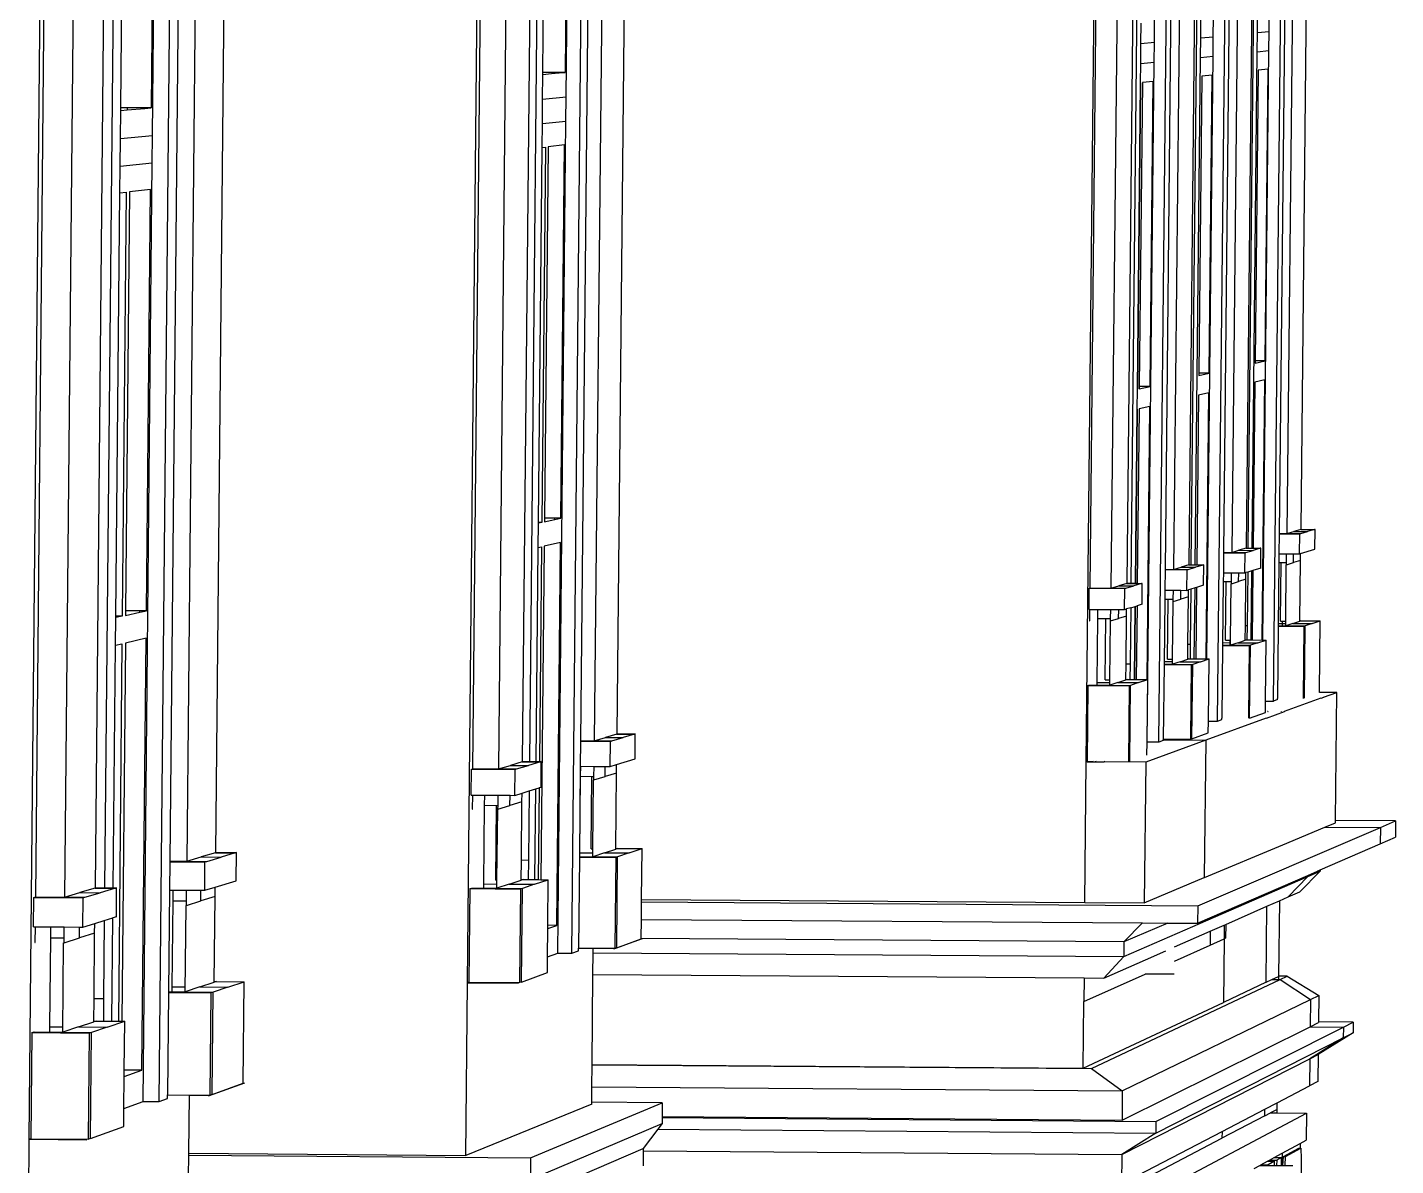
# Model space of a CAD drawing. Extents: x -106 to 80, y -44 to 65.
# Drawn here: x 71.33 to 78.31, y 0.41 to 6.22 of the extents above; entities that cross this region are included whole.
import ezdxf

# ---------------------------------------------------------------- set-up
doc = ezdxf.new("R2010")
doc.units = 0
doc.layers.get('0').update_dxf_attribs({"linetype": 'CONTINUOUS'})

msp = doc.modelspace()

# ---------------------------------------------------------------- linework, layer by layer
for p, q in [((71.3415, 0.549), (71.5346, 20.8057)), ((73.5786, 1.3475), (73.7545, 19.2378)), ((76.736, 2.4746), (76.8852, 17.0254)), ((71.7941, 8.9015), (71.7264, 1.8322)), ((73.9557, 8.7277), (73.894, 2.4757)), ((77.0166, 8.4815), (76.9642, 3.3852)), ((77.3219, 8.4569), (77.2705, 3.4796)), ((77.6115, 8.4336), (77.561, 3.5651)), ((74.0816, 5.866), (74.0948, 7.199)), ((74.1108, 1.498), (74.1673, 7.1999)), ((77.0841, 6.1453), (77.0953, 7.2349)), ((77.1068, 2.5746), (77.1548, 7.2356)), ((77.3845, 6.1732), (77.3955, 7.2385)), ((77.4065, 2.6823), (77.4536, 7.2392)), ((77.6695, 6.1998), (77.6803, 7.2419)), ((77.6909, 2.7845), (77.7372, 7.2426)), ((77.7574, 7.2217), (77.7202, 3.639)), ((77.7968, 7.2217), (77.7595, 3.6388)), ((77.8673, 7.2226), (77.8303, 3.6605)), ((71.9706, 5.6696), (71.9851, 7.1738)), ((72.0048, 0.7411), (72.0667, 7.1748)), ((76.7561, 3.3609), (76.7948, 7.1342)), ((76.9009, 7.1342), (76.8621, 3.3604)), ((76.9817, 7.1357), (76.9431, 3.3853)), ((77.1761, 7.1415), (77.1382, 3.4561)), ((77.2195, 7.1415), (77.1815, 3.4559)), ((77.2966, 7.1429), (77.2588, 3.4797)), ((77.474, 7.146), (77.4367, 3.5426)), ((77.5156, 7.146), (77.4783, 3.5424)), ((77.5893, 7.1474), (77.5522, 3.5652)), ((73.606, 2.4392), (73.6516, 7.0759)), ((73.7815, 7.0759), (73.7358, 2.4384)), ((73.9034, 7.0782), (73.858, 2.476)), ((73.963, 5.9912), (73.9738, 7.0789)), ((74.0874, 7.081), (74.0766, 5.991)), ((74.1995, 7.0838), (74.1549, 2.5819)), ((74.27, 7.0838), (74.2253, 2.5815)), ((74.3849, 7.086), (74.3405, 2.6169)), ((71.3746, 1.7854), (71.4247, 7.0338)), ((71.5714, 7.0337), (71.5212, 1.7844)), ((71.7274, 7.0367), (71.6775, 1.8325)), ((71.8083, 5.8109), (71.8201, 7.0377)), ((71.9759, 7.0406), (71.964, 5.8106)), ((72.1079, 7.044), (72.059, 1.9679)), ((72.1949, 7.044), (72.146, 1.9673)), ((72.3409, 7.0468), (72.2922, 2.0123)), ((77.6091, 6.1941), (77.6101, 6.2928)), ((77.0153, 6.1389), (77.0164, 6.2421)), ((77.3201, 6.1673), (77.3211, 6.2681)), ((77.0153, 6.1389), (77.0841, 6.1453)), ((77.0831, 6.044), (77.0841, 6.1453)), ((77.319, 6.0677), (77.3201, 6.1673)), ((77.3201, 6.1673), (77.3845, 6.1732)), ((77.3834, 6.0742), (77.3845, 6.1732)), ((77.6081, 6.0968), (77.6091, 6.1941)), ((77.6091, 6.1941), (77.6695, 6.1998)), ((77.6685, 6.1028), (77.6695, 6.1998)), ((77.0143, 6.0371), (77.0153, 6.1389)), ((77.5819, 3.565), (77.6081, 6.0968)), ((77.6081, 6.0968), (77.6685, 6.1028)), ((77.6373, 3.0958), (77.6685, 6.1028)), ((77.0133, 5.9382), (77.0143, 6.0371)), ((77.0143, 6.0371), (77.0831, 6.044)), ((77.0474, 2.5749), (77.0831, 6.044)), ((77.2923, 3.4795), (77.319, 6.0677)), ((77.319, 6.0677), (77.3834, 6.0742)), ((77.3517, 2.9997), (77.3834, 6.0742)), ((77.6637, 6.0083), (77.6129, 6.0028)), ((77.6483, 4.52), (77.6637, 6.0083)), ((73.9617, 5.8548), (73.9629, 5.9813)), ((73.9629, 5.9813), (73.963, 5.9912)), ((73.9629, 5.9813), (74.007, 5.9851)), ((74.007, 5.9911), (73.963, 5.9912)), ((74.0466, 5.9911), (74.007, 5.9911)), ((74.007, 5.9851), (74.0466, 5.9885)), ((74.0466, 5.9885), (74.0466, 5.9911)), ((74.0766, 5.991), (74.0466, 5.9911)), ((74.0466, 5.9885), (74.0766, 5.991)), ((76.9972, 4.3747), (77.0133, 5.9382)), ((77.0135, 5.9382), (76.9974, 4.3747)), ((77.0224, 5.9391), (77.0065, 4.3893)), ((77.0133, 5.9382), (77.0135, 5.9382)), ((77.0779, 5.9451), (77.0224, 5.9391)), ((77.0619, 4.3891), (77.0779, 5.9451)), ((77.3254, 5.9718), (77.3098, 4.4565)), ((77.3785, 5.9776), (77.3254, 5.9718)), ((77.3628, 4.4563), (77.3785, 5.9776)), ((77.6129, 6.0028), (77.5976, 4.5202)), ((73.9617, 5.8548), (74.0816, 5.866)), ((74.0804, 5.742), (74.0816, 5.866)), ((71.8068, 5.6544), (71.8082, 5.7973)), ((71.8082, 5.7973), (71.8083, 5.8109)), ((71.8082, 5.7973), (71.8418, 5.8002)), ((71.8419, 5.8108), (71.8083, 5.8109)), ((71.8419, 5.8108), (71.8418, 5.8002)), ((71.8418, 5.8002), (71.9312, 5.8078)), ((71.9312, 5.8107), (71.8419, 5.8108)), ((71.9312, 5.8078), (71.9312, 5.8107)), ((71.964, 5.8106), (71.9312, 5.8107)), ((71.9312, 5.8078), (71.964, 5.8106)), ((73.9604, 5.73), (73.9617, 5.8548)), ((73.9592, 5.6087), (73.9604, 5.73)), ((73.9604, 5.73), (74.0804, 5.742)), ((74.0384, 1.4985), (74.0804, 5.742)), ((71.8068, 5.6544), (71.9706, 5.6696)), ((71.9693, 5.5297), (71.9706, 5.6696)), ((71.8055, 5.5133), (71.8068, 5.6544)), ((73.9403, 3.6958), (73.9592, 5.6087)), ((73.9764, 5.6106), (73.9575, 3.6957)), ((73.9592, 5.6087), (73.9764, 5.6106)), ((73.9898, 5.612), (73.971, 3.7176)), ((74.0729, 5.621), (73.9898, 5.612)), ((74.0541, 3.7173), (74.0729, 5.621)), ((71.8055, 5.5133), (71.9693, 5.5297)), ((71.9232, 0.7418), (71.9693, 5.5297)), ((71.8042, 5.3763), (71.8055, 5.5133)), ((71.8042, 5.3763), (71.837, 5.3798)), ((71.837, 5.3798), (71.8162, 3.2175)), ((71.8541, 5.3816), (71.8336, 3.2455)), ((71.96, 5.3931), (71.8541, 5.3816)), ((71.9394, 3.245), (71.96, 5.3931)), ((71.7835, 3.2176), (71.8042, 5.3763)), ((77.5976, 4.5202), (77.5974, 4.5087)), ((77.5974, 4.5087), (77.6483, 4.52)), ((77.6483, 4.52), (77.5976, 4.5202)), ((77.3098, 4.4565), (77.3097, 4.4444)), ((77.3097, 4.4444), (77.3628, 4.4563)), ((77.3628, 4.4563), (77.3098, 4.4565)), ((77.5964, 4.4113), (77.5877, 3.565)), ((77.6472, 4.423), (77.5964, 4.4113)), ((77.6335, 3.0958), (77.6472, 4.423)), ((76.9961, 4.2727), (76.9972, 4.3746)), ((76.9974, 4.3747), (76.9972, 4.3746)), ((76.9974, 4.3747), (76.9972, 4.3747)), ((76.9972, 4.3746), (76.9972, 4.3747)), ((77.0065, 4.3893), (77.0063, 4.3767)), ((77.0063, 4.3767), (77.0619, 4.3891)), ((77.0619, 4.3891), (77.0065, 4.3893)), ((77.3086, 4.3448), (77.2997, 3.4795)), ((77.3617, 4.3571), (77.3086, 4.3448)), ((77.3477, 2.9997), (77.3617, 4.3571)), ((76.987, 3.3851), (76.9961, 4.2727)), ((76.9964, 4.2727), (76.9872, 3.3851)), ((77.0053, 4.2748), (76.9961, 3.3851)), ((76.9961, 4.2727), (76.9964, 4.2727)), ((77.0609, 4.2876), (77.0053, 4.2748)), ((77.0465, 2.8939), (77.0609, 4.2876)), ((73.971, 3.7176), (73.9709, 3.6987)), ((73.9709, 3.6987), (73.9844, 3.7017)), ((73.9846, 3.7176), (73.971, 3.7176)), ((73.9844, 3.7017), (74.024, 3.7106)), ((74.0241, 3.7174), (73.9846, 3.7176)), ((74.024, 3.7106), (74.0241, 3.7174)), ((74.024, 3.7106), (74.0541, 3.7173)), ((74.0541, 3.7173), (74.0241, 3.7174)), ((73.9391, 3.5669), (73.9403, 3.6919)), ((73.9575, 3.6957), (73.9403, 3.6958)), ((73.9403, 3.6919), (73.9403, 3.6958)), ((73.9575, 3.6957), (73.9403, 3.6919)), ((77.7202, 3.6377), (77.7191, 3.5356)), ((77.7202, 3.639), (77.7595, 3.6388)), ((77.7202, 3.639), (77.7202, 3.6377)), ((77.7202, 3.6377), (77.8261, 3.6372)), ((77.7595, 3.6388), (77.795, 3.6492)), ((77.7595, 3.6388), (77.8304, 3.6385)), ((77.8303, 3.6596), (77.795, 3.6492)), ((77.795, 3.6492), (77.8657, 3.6489)), ((77.825, 3.5351), (77.8261, 3.6372)), ((77.8261, 3.6372), (77.8304, 3.6385)), ((77.8303, 3.6605), (77.9036, 3.6602)), ((77.8303, 3.6605), (77.8303, 3.6596)), ((77.8303, 3.6596), (77.9007, 3.6593)), ((77.8304, 3.6385), (77.8657, 3.6489)), ((77.9007, 3.6593), (77.8657, 3.6489)), ((77.9036, 3.6602), (77.9007, 3.6593)), ((77.9025, 3.5587), (77.9036, 3.6602)), ((73.9283, 2.4755), (73.9391, 3.5669)), ((73.9391, 3.5669), (73.9562, 3.5708)), ((73.9562, 3.5708), (73.9454, 2.4754)), ((73.9696, 3.5739), (73.9528, 1.8733)), ((74.0529, 3.5932), (73.9696, 3.5739)), ((74.0336, 1.6403), (74.0529, 3.5932)), ((77.5154, 3.5644), (77.5155, 3.5644)), ((77.5522, 3.5643), (77.5154, 3.5534)), ((77.5522, 3.5652), (77.561, 3.5651)), ((77.5522, 3.5652), (77.5522, 3.5643)), ((77.5522, 3.5643), (77.6242, 3.5639)), ((77.561, 3.5651), (77.5819, 3.565)), ((77.5819, 3.565), (77.5877, 3.565)), ((77.6242, 3.5639), (77.5875, 3.5531)), ((77.5877, 3.565), (77.6271, 3.5648)), ((77.6271, 3.5648), (77.6242, 3.5639)), ((77.6261, 3.4628), (77.6271, 3.5648)), ((77.4367, 3.5413), (77.4356, 3.4386)), ((77.4367, 3.5426), (77.4783, 3.5424)), ((77.4367, 3.5426), (77.4367, 3.5413)), ((77.4367, 3.5413), (77.5462, 3.5408)), ((77.4783, 3.5424), (77.5154, 3.5534)), ((77.4783, 3.5424), (77.5507, 3.5421)), ((77.5154, 3.5534), (77.5875, 3.5531)), ((77.5451, 3.4381), (77.5462, 3.5408)), ((77.5462, 3.5408), (77.5507, 3.5421)), ((77.5507, 3.5421), (77.5875, 3.5531)), ((77.7191, 3.5356), (77.7186, 3.4912)), ((77.7191, 3.5356), (77.7585, 3.5354)), ((77.758, 3.4911), (77.7585, 3.5354)), ((77.7585, 3.5354), (77.7938, 3.5353)), ((77.7934, 3.4909), (77.7938, 3.5353)), ((77.8286, 3.5017), (77.7934, 3.4909)), ((77.7938, 3.5353), (77.825, 3.5351)), ((77.829, 3.5363), (77.825, 3.5351)), ((77.8254, 3.1923), (77.8286, 3.5017)), ((77.8286, 3.5017), (77.829, 3.5363)), ((77.829, 3.5363), (77.9025, 3.5587)), ((77.1381, 3.4547), (77.1371, 3.3497)), ((77.1382, 3.4561), (77.1381, 3.4547)), ((77.1381, 3.4547), (77.2508, 3.4542)), ((77.1382, 3.4561), (77.1815, 3.4559)), ((77.1815, 3.4559), (77.2202, 3.4674)), ((77.1815, 3.4559), (77.2555, 3.4556)), ((77.2588, 3.4787), (77.2202, 3.4674)), ((77.2202, 3.4674), (77.294, 3.467)), ((77.2203, 3.4789), (77.2204, 3.4789)), ((77.2497, 3.3492), (77.2508, 3.4542)), ((77.2508, 3.4542), (77.2555, 3.4556)), ((77.2555, 3.4556), (77.294, 3.467)), ((77.2588, 3.4797), (77.2588, 3.4787)), ((77.2588, 3.4797), (77.2705, 3.4796)), ((77.2588, 3.4787), (77.3323, 3.4784)), ((77.2705, 3.4796), (77.2923, 3.4795)), ((77.2923, 3.4795), (77.2997, 3.4795)), ((77.3323, 3.4784), (77.294, 3.467)), ((77.2997, 3.4795), (77.3354, 3.4793)), ((77.3354, 3.4793), (77.3323, 3.4784)), ((77.3344, 3.375), (77.3354, 3.4793)), ((77.4356, 3.4386), (77.4352, 3.3945)), ((77.4356, 3.4386), (77.4773, 3.4384)), ((77.4768, 3.3943), (77.4773, 3.4384)), ((77.4773, 3.4384), (77.5142, 3.4382)), ((77.5137, 3.3941), (77.5142, 3.4382)), ((77.5142, 3.4382), (77.5451, 3.4381)), ((77.5451, 3.4381), (77.5509, 3.4398)), ((77.5505, 3.4055), (77.5509, 3.4398)), ((77.5598, 3.4425), (77.5509, 3.4398)), ((77.5598, 3.4425), (77.5569, 3.1692)), ((77.5807, 3.4489), (77.5598, 3.4425)), ((77.577, 3.0961), (77.5807, 3.4489)), ((77.5865, 3.4507), (77.5807, 3.4489)), ((77.5865, 3.4507), (77.5828, 3.0961)), ((77.6261, 3.4628), (77.5865, 3.4507)), ((77.7186, 3.4912), (77.7153, 3.1687)), ((77.7186, 3.4912), (77.7299, 3.4912)), ((77.7268, 3.1927), (77.7299, 3.4912)), ((77.7299, 3.4912), (77.758, 3.4911)), ((77.754, 3.1926), (77.757, 3.4797)), ((77.757, 3.4797), (77.7579, 3.48)), ((77.7579, 3.48), (77.758, 3.4911)), ((77.7579, 3.48), (77.7934, 3.4909)), ((76.75, 3.2519), (76.7511, 3.3595)), ((76.7511, 3.3595), (76.7561, 3.3609)), ((76.7511, 3.3595), (76.9329, 3.3586)), ((76.7561, 3.3609), (76.8621, 3.3604)), ((76.8621, 3.3604), (76.9027, 3.3724)), ((76.8621, 3.3604), (76.9379, 3.3601)), ((76.9431, 3.3843), (76.9027, 3.3724)), ((76.9027, 3.3724), (76.9783, 3.3721)), ((76.9318, 3.251), (76.9329, 3.3586)), ((76.9329, 3.3586), (76.9379, 3.3601)), ((76.9379, 3.3601), (76.9783, 3.3721)), ((76.9431, 3.3853), (76.9642, 3.3852)), ((76.9431, 3.3853), (76.9431, 3.3843)), ((76.9431, 3.3843), (77.0184, 3.384)), ((76.9642, 3.3852), (76.987, 3.3851)), ((77.0184, 3.384), (76.9783, 3.3721)), ((76.987, 3.3851), (76.9872, 3.3851)), ((76.9872, 3.3851), (76.9961, 3.3851)), ((76.9961, 3.3851), (77.0217, 3.3849)), ((77.0217, 3.3849), (77.0184, 3.384)), ((77.0206, 3.2781), (77.0217, 3.3849)), ((77.2693, 3.3551), (77.2574, 3.3515)), ((77.2693, 3.3551), (77.2664, 3.0745)), ((77.2911, 3.3618), (77.2693, 3.3551)), ((77.2874, 3), (77.2911, 3.3618)), ((77.2985, 3.364), (77.2911, 3.3618)), ((77.2985, 3.364), (77.2947, 3)), ((77.3344, 3.375), (77.2985, 3.364)), ((77.4352, 3.3945), (77.4318, 3.0696)), ((77.4352, 3.3945), (77.4497, 3.3944)), ((77.4466, 3.0948), (77.4497, 3.3944)), ((77.4497, 3.3944), (77.4768, 3.3943)), ((77.4727, 3.0946), (77.4757, 3.3824)), ((77.4757, 3.3824), (77.4767, 3.3827)), ((77.4767, 3.3827), (77.4768, 3.3943)), ((77.4767, 3.3827), (77.5137, 3.3941)), ((77.5505, 3.4055), (77.5137, 3.3941)), ((77.5481, 3.1692), (77.5505, 3.4055)), ((77.1366, 3.3049), (77.1332, 2.9724)), ((77.1371, 3.3497), (77.1366, 3.3049)), ((77.1366, 3.3049), (77.154, 3.3048)), ((77.1371, 3.3497), (77.1804, 3.3495)), ((77.1508, 2.9986), (77.154, 3.3048)), ((77.154, 3.3048), (77.18, 3.3047)), ((77.1758, 2.9985), (77.1788, 3.2923)), ((77.1788, 3.2923), (77.1798, 3.2926)), ((77.1798, 3.2926), (77.18, 3.3047)), ((77.1798, 3.2926), (77.2186, 3.3045)), ((77.18, 3.3047), (77.1804, 3.3495)), ((77.1804, 3.3495), (77.219, 3.3493)), ((77.2186, 3.3045), (77.219, 3.3493)), ((77.2571, 3.3164), (77.2186, 3.3045)), ((77.219, 3.3493), (77.2497, 3.3492)), ((77.2497, 3.3492), (77.2574, 3.3515)), ((77.2546, 3.0745), (77.2571, 3.3164)), ((77.2571, 3.3164), (77.2574, 3.3515)), ((71.7834, 3.2101), (71.7835, 3.2176)), ((71.8162, 3.2175), (71.7834, 3.2101)), ((71.8162, 3.2175), (71.7835, 3.2176)), ((71.8336, 3.2455), (71.8333, 3.2213)), ((71.8333, 3.2213), (71.9065, 3.2376)), ((71.9065, 3.2451), (71.8336, 3.2455)), ((71.9065, 3.2376), (71.9065, 3.2451)), ((71.9394, 3.245), (71.9065, 3.2451)), ((71.9065, 3.2376), (71.9394, 3.245)), ((76.75, 3.2519), (76.7958, 3.2517)), ((76.7544, 3.1937), (76.755, 3.2519)), ((76.7953, 3.2062), (76.7958, 3.2517)), ((76.7958, 3.2517), (76.861, 3.2514)), ((76.8605, 3.2059), (76.861, 3.2514)), ((76.861, 3.2514), (76.9015, 3.2512)), ((76.901, 3.2057), (76.9015, 3.2512)), ((76.9414, 3.2181), (76.901, 3.2057)), ((76.9015, 3.2512), (76.9318, 3.251)), ((76.9318, 3.251), (76.9418, 3.2541)), ((76.9389, 2.9747), (76.9414, 3.2181)), ((76.9414, 3.2181), (76.9418, 3.2541)), ((76.9629, 3.2605), (76.9418, 3.2541)), ((76.9629, 3.2605), (76.96, 2.9746)), ((76.9629, 3.2605), (76.9858, 3.2675)), ((76.982, 2.8942), (76.9858, 3.2675)), ((76.986, 3.2676), (76.9822, 2.8942)), ((76.9858, 3.2675), (76.986, 3.2676)), ((76.986, 3.2676), (76.995, 3.2703)), ((76.995, 3.2703), (76.9911, 2.8942)), ((77.0206, 3.2781), (76.995, 3.2703)), ((71.782, 3.0689), (71.7834, 3.2101)), ((76.7533, 3.1934), (76.7544, 3.1937)), ((76.7919, 2.8794), (76.7953, 3.2062)), ((76.7953, 3.2062), (76.8358, 3.206)), ((76.8326, 2.8928), (76.8358, 3.206)), ((76.8358, 3.206), (76.8605, 3.2059)), ((76.8562, 2.8927), (76.8593, 3.1928)), ((76.8593, 3.1928), (76.8604, 3.1932)), ((76.8604, 3.1932), (76.8605, 3.2059)), ((76.8604, 3.1932), (76.901, 3.2057)), ((77.5473, 3.0943), (77.5481, 3.1692)), ((77.5481, 3.1692), (77.5569, 3.1692)), ((77.5569, 3.1692), (77.5562, 3.0962)), ((77.7153, 3.1671), (77.7114, 2.7981)), ((77.7153, 3.1687), (77.736, 3.1686)), ((77.7153, 3.1687), (77.7153, 3.1671)), ((77.7153, 3.1671), (77.7489, 3.1669)), ((77.7154, 3.1809), (77.7538, 3.1808)), ((77.7268, 3.1927), (77.7363, 3.1927)), ((77.7363, 3.1927), (77.736, 3.1686)), ((77.736, 3.1686), (77.7537, 3.1685)), ((77.7363, 3.1927), (77.754, 3.1926)), ((77.7537, 3.1685), (77.7489, 3.1669)), ((77.7489, 3.1669), (77.8482, 3.1664)), ((77.7537, 3.1685), (77.754, 3.1926)), ((77.7901, 3.1806), (77.7537, 3.1685)), ((77.7537, 3.1685), (77.8529, 3.168)), ((77.7901, 3.1806), (77.8254, 3.1923)), ((77.7901, 3.1806), (77.8891, 3.1801)), ((77.8254, 3.1942), (77.8311, 3.1941)), ((77.8311, 3.1941), (77.8254, 3.1923)), ((77.8311, 3.1941), (77.9297, 3.1936)), ((77.8443, 2.7979), (77.8482, 3.1664)), ((77.8529, 3.168), (77.8482, 3.1664)), ((77.8491, 2.7997), (77.8529, 3.168)), ((77.8891, 3.1801), (77.8529, 3.168)), ((77.8891, 3.1801), (77.9297, 3.1936)), ((77.9259, 2.8289), (77.9297, 3.1936)), ((71.782, 3.0689), (71.8149, 3.0765)), ((71.8149, 3.0765), (71.7964, 1.1511)), ((71.832, 3.0804), (71.8135, 1.151)), ((71.938, 3.1049), (71.832, 3.0804)), ((71.9169, 0.9015), (71.938, 3.1049)), ((77.2538, 2.9981), (77.2546, 3.0745)), ((77.2546, 3.0745), (77.2664, 3.0745)), ((77.2664, 3.0745), (77.2656, 3.0001)), ((77.4319, 3.0824), (77.4726, 3.0822)), ((77.4466, 3.0948), (77.4699, 3.0946)), ((77.4697, 3.0694), (77.4699, 3.0946)), ((77.4699, 3.0946), (77.4727, 3.0946)), ((77.4724, 3.0694), (77.4727, 3.0946)), ((77.5105, 3.082), (77.4724, 3.0694)), ((77.5105, 3.082), (77.5473, 3.0943)), ((77.5105, 3.082), (77.6115, 3.0815)), ((77.5532, 3.0962), (77.5473, 3.0943)), ((77.5473, 3.0962), (77.5532, 3.0962)), ((77.5532, 3.0962), (77.5562, 3.0962)), ((77.5562, 3.0962), (77.577, 3.0961)), ((77.6115, 3.0815), (77.5738, 3.0689)), ((77.577, 3.0961), (77.5828, 3.0961)), ((77.5828, 3.0961), (77.6335, 3.0958)), ((77.6115, 3.0815), (77.6539, 3.0957)), ((77.6335, 3.0958), (77.6373, 3.0958)), ((77.6373, 3.0958), (77.6539, 3.0957)), ((77.6507, 2.7847), (77.6539, 3.0957)), ((71.7702, 1.8319), (71.782, 3.0689)), ((77.4318, 3.068), (77.428, 2.6969)), ((77.4318, 3.0696), (77.4697, 3.0694)), ((77.4318, 3.0696), (77.4318, 3.068)), ((77.4318, 3.068), (77.4675, 3.0678)), ((77.4724, 3.0694), (77.4675, 3.0678)), ((77.4675, 3.0678), (77.5688, 3.0673)), ((77.4697, 3.0694), (77.4724, 3.0694)), ((77.4724, 3.0694), (77.5738, 3.0689)), ((77.565, 2.6966), (77.5688, 3.0673)), ((77.5738, 3.0689), (77.5688, 3.0673)), ((77.5699, 2.6976), (77.5738, 3.0689)), ((76.938, 2.8923), (76.9389, 2.9747)), ((76.9389, 2.9747), (76.96, 2.9746)), ((76.96, 2.9746), (76.9592, 2.8943)), ((77.1332, 2.9706), (77.1292, 2.5908)), ((77.1332, 2.9724), (77.1755, 2.9722)), ((77.1332, 2.9724), (77.1332, 2.9706)), ((77.1332, 2.9706), (77.1703, 2.9704)), ((77.1333, 2.9858), (77.1756, 2.9855)), ((77.1508, 2.9986), (77.1758, 2.9985)), ((77.1755, 2.9722), (77.1703, 2.9704)), ((77.1703, 2.9704), (77.2739, 2.9699)), ((77.1755, 2.9722), (77.1758, 2.9985)), ((77.2153, 2.9853), (77.1755, 2.9722)), ((77.1755, 2.9722), (77.2791, 2.9716)), ((77.2153, 2.9853), (77.2538, 2.9981)), ((77.2153, 2.9853), (77.3186, 2.9848)), ((77.26, 3.0002), (77.2538, 2.9981)), ((77.2538, 3.0002), (77.26, 3.0002)), ((77.26, 3.0002), (77.2656, 3.0001)), ((77.2656, 3.0001), (77.2874, 3)), ((77.27, 2.59), (77.2739, 2.9699)), ((77.2791, 2.9716), (77.2739, 2.9699)), ((77.2752, 2.5919), (77.2791, 2.9716)), ((77.3186, 2.9848), (77.2791, 2.9716)), ((77.2874, 3), (77.2947, 3)), ((77.2947, 3), (77.3477, 2.9997)), ((77.3186, 2.9848), (77.3629, 2.9996)), ((77.3477, 2.9997), (77.3517, 2.9997)), ((77.3517, 2.9997), (77.3629, 2.9996)), ((77.3597, 2.6826), (77.3629, 2.9996)), ((76.7444, 2.8638), (76.7404, 2.4761)), ((76.7444, 2.8638), (76.7499, 2.8656)), ((76.7444, 2.8638), (76.8505, 2.8632)), ((76.7499, 2.8656), (76.856, 2.8651)), ((76.7918, 2.8654), (76.7919, 2.8794)), ((76.7919, 2.8794), (76.8561, 2.8791)), ((76.8326, 2.8928), (76.8562, 2.8927)), ((76.856, 2.8651), (76.8505, 2.8632)), ((76.8505, 2.8632), (76.9566, 2.8627)), ((76.856, 2.8651), (76.8562, 2.8927)), ((76.8977, 2.8789), (76.856, 2.8651)), ((76.856, 2.8651), (76.962, 2.8645)), ((76.8977, 2.8789), (76.938, 2.8923)), ((76.8977, 2.8789), (77.0034, 2.8783)), ((76.9445, 2.8944), (76.938, 2.8923)), ((76.9381, 2.8944), (76.9445, 2.8944)), ((76.9445, 2.8944), (76.9592, 2.8943)), ((76.962, 2.8645), (76.9566, 2.8627)), ((76.958, 2.4769), (76.962, 2.8645)), ((76.9592, 2.8943), (76.982, 2.8942)), ((77.0034, 2.8783), (76.962, 2.8645)), ((76.982, 2.8942), (76.9822, 2.8942)), ((76.9822, 2.8942), (76.9911, 2.8942)), ((76.9911, 2.8942), (77.0465, 2.8939)), ((77.0034, 2.8783), (77.0499, 2.8939)), ((77.0465, 2.8939), (77.0499, 2.8939)), ((77.0466, 2.5747), (77.0499, 2.8939)), ((76.9526, 2.4749), (76.9566, 2.8627)), ((77.7114, 2.7919), (77.7114, 2.7981)), ((77.9324, 2.7989), (77.7466, 2.7311)), ((77.9258, 2.8275), (77.9259, 2.8289)), ((78.0141, 2.8288), (77.9259, 2.8289)), ((77.9466, 2.803), (77.9324, 2.7978)), ((77.9466, 2.8041), (78.0141, 2.8288)), ((77.9466, 2.8041), (77.9466, 2.803)), ((78.0073, 2.1746), (78.0141, 2.8288)), ((77.5699, 2.6976), (77.6501, 2.7267)), ((77.6501, 2.7267), (77.6507, 2.7847)), ((77.6507, 2.7847), (77.6909, 2.7845)), ((77.7466, 2.7299), (77.6543, 2.6962)), ((77.6617, 2.7304), (77.6603, 2.7304)), ((77.6631, 2.7304), (77.6617, 2.7304)), ((77.6631, 2.7304), (77.6651, 2.7304)), ((77.6683, 2.7304), (77.6683, 2.7312)), ((77.7114, 2.7919), (77.6909, 2.7845)), ((77.7315, 2.7308), (77.7315, 2.73)), ((77.7457, 2.7307), (77.7466, 2.7311)), ((77.7466, 2.7311), (77.7466, 2.7299)), ((77.6543, 2.6974), (77.3466, 2.585)), ((77.359, 2.6223), (77.3597, 2.6826)), ((77.3597, 2.6826), (77.4065, 2.6823)), ((77.4065, 2.6823), (77.4279, 2.69)), ((77.4279, 2.69), (77.428, 2.6969)), ((77.5699, 2.6976), (77.5696, 2.6975)), ((74.2253, 2.5815), (74.2831, 2.5986)), ((74.3405, 2.6155), (74.2831, 2.5986)), ((74.2831, 2.5986), (74.3729, 2.5981)), ((74.2832, 2.6159), (74.2833, 2.6159)), ((74.3154, 2.581), (74.3729, 2.5981)), ((74.3405, 2.6169), (74.4345, 2.6164)), ((74.3405, 2.6169), (74.3405, 2.6155)), ((74.3405, 2.6155), (74.4299, 2.615)), ((74.4299, 2.615), (74.3729, 2.5981)), ((74.4345, 2.6164), (74.4299, 2.615)), ((74.4333, 2.4891), (74.4345, 2.6164)), ((77.3456, 2.5847), (77.0392, 2.4728)), ((77.1292, 2.5908), (77.27, 2.59)), ((77.1292, 2.5908), (77.1292, 2.5859)), ((77.1292, 2.5859), (77.3456, 2.5847)), ((77.1292, 2.5826), (77.1292, 2.5859)), ((77.2752, 2.5919), (77.27, 2.59)), ((77.2752, 2.5919), (77.359, 2.6223)), ((77.3456, 2.5847), (77.3384, 1.8842)), ((77.3766, 2.596), (77.3766, 2.5948)), ((74.1549, 2.5798), (74.1536, 2.4515)), ((74.1549, 2.5819), (74.2253, 2.5815)), ((74.1549, 2.5819), (74.1549, 2.5798)), ((74.1549, 2.5798), (74.3084, 2.5789)), ((74.2253, 2.5815), (74.3154, 2.581)), ((74.3071, 2.4506), (74.3084, 2.5789)), ((74.3084, 2.5789), (74.3154, 2.581)), ((77.0459, 2.5088), (77.0466, 2.5747)), ((77.0466, 2.5747), (77.0474, 2.5749)), ((77.1068, 2.5746), (77.0474, 2.5749)), ((77.1292, 2.5826), (77.1068, 2.5746)), ((73.7358, 2.4384), (73.7971, 2.4565)), ((73.8579, 2.4745), (73.7971, 2.4565)), ((73.7971, 2.4565), (73.8895, 2.456)), ((73.8286, 2.4379), (73.8895, 2.456)), ((73.858, 2.476), (73.8579, 2.4745)), ((73.8579, 2.4745), (73.95, 2.4739)), ((73.858, 2.476), (73.894, 2.4757)), ((73.95, 2.4739), (73.8895, 2.456)), ((73.894, 2.4757), (73.9283, 2.4755)), ((73.9283, 2.4755), (73.9454, 2.4754)), ((73.9454, 2.4754), (73.9549, 2.4754)), ((73.9549, 2.4754), (73.95, 2.4739)), ((73.9536, 2.3443), (73.9549, 2.4754)), ((74.1536, 2.4515), (74.149, 1.991)), ((74.1536, 2.4515), (74.156, 2.4515)), ((74.1555, 2.4005), (74.156, 2.4515)), ((74.156, 2.4515), (74.224, 2.4511)), ((74.2235, 2.4001), (74.224, 2.4511)), ((74.224, 2.4511), (74.2816, 2.4508)), ((74.2811, 2.3998), (74.2816, 2.4508)), ((74.2816, 2.4508), (74.3071, 2.4506)), ((74.3071, 2.4506), (74.3389, 2.4603)), ((74.3385, 2.4174), (74.3389, 2.4603)), ((74.3389, 2.4603), (74.4333, 2.4891)), ((76.7286, 1.7576), (76.736, 2.4746)), ((76.736, 2.4746), (76.7404, 2.4761)), ((76.7663, 2.4744), (76.736, 2.4746)), ((76.7404, 2.4761), (76.7404, 2.4749)), ((76.7404, 2.4749), (76.7674, 2.4748)), ((76.7674, 2.4748), (76.7663, 2.4744)), ((76.7663, 2.4744), (76.7815, 2.4743)), ((76.7707, 2.476), (76.7674, 2.4748)), ((76.7674, 2.4748), (76.7826, 2.4747)), ((76.7826, 2.4747), (76.7815, 2.4743)), ((76.7815, 2.4743), (76.8269, 2.474)), ((76.7859, 2.4759), (76.7826, 2.4747)), ((76.8314, 2.4756), (76.8269, 2.474)), ((77.0392, 2.4728), (76.8269, 2.474)), ((77.0392, 2.4728), (77.0318, 1.7556)), ((73.5971, 2.3048), (73.5984, 2.4369)), ((73.5984, 2.4369), (73.606, 2.4392)), ((73.5984, 2.4369), (73.8211, 2.4356)), ((73.606, 2.4392), (73.7358, 2.4384)), ((73.7358, 2.4384), (73.8286, 2.4379)), ((73.8198, 2.3035), (73.8211, 2.4356)), ((73.8211, 2.4356), (73.8286, 2.4379)), ((74.1516, 2.011), (74.1555, 2.4005)), ((74.1555, 2.4005), (74.2131, 2.4002)), ((74.2094, 2.03), (74.2131, 2.4002)), ((74.2131, 2.4002), (74.2235, 2.4001)), ((74.2183, 2.03), (74.2218, 2.3816)), ((74.2218, 2.3816), (74.2234, 2.382)), ((74.2234, 2.382), (74.2235, 2.4001)), ((74.2234, 2.382), (74.2811, 2.3998)), ((74.3385, 2.4174), (74.2811, 2.3998)), ((74.3346, 2.0292), (74.3385, 2.4174)), ((73.5971, 2.3048), (73.6663, 2.3044)), ((73.604, 2.2337), (73.6047, 2.3048)), ((73.6657, 2.2526), (73.6663, 2.3044)), ((73.6663, 2.3044), (73.7345, 2.304)), ((73.8198, 2.3035), (73.8564, 2.3146)), ((73.8559, 2.2705), (73.8564, 2.3146)), ((73.8564, 2.3146), (73.8925, 2.3257)), ((73.8925, 2.3257), (73.8891, 1.9736)), ((73.8925, 2.3257), (73.9269, 2.3362)), ((73.9223, 1.8735), (73.9269, 2.3362)), ((73.9269, 2.3362), (73.9441, 2.3414)), ((73.9441, 2.3414), (73.9395, 1.8734)), ((73.9536, 2.3443), (73.9441, 2.3414)), ((73.6618, 1.8514), (73.6657, 2.2526)), ((73.6657, 2.2526), (73.7269, 2.2522)), ((73.7231, 1.8715), (73.7269, 2.2522)), ((73.7269, 2.2522), (73.734, 2.2521)), ((73.7338, 2.2329), (73.734, 2.2521)), ((73.7338, 2.2329), (73.7951, 2.2518)), ((73.734, 2.2521), (73.7345, 2.304)), ((73.7345, 2.304), (73.7956, 2.3036)), ((73.7951, 2.2518), (73.7956, 2.3036)), ((73.8559, 2.2705), (73.7951, 2.2518)), ((73.7956, 2.3036), (73.8198, 2.3035)), ((73.853, 1.9738), (73.8559, 2.2705)), ((73.6023, 2.2332), (73.604, 2.2337)), ((73.7286, 1.8715), (73.7322, 2.2324)), ((73.7322, 2.2324), (73.7338, 2.2329)), ((78.0072, 2.1634), (78.0073, 2.1746)), ((78.3149, 2.1727), (78.0073, 2.1746)), ((78.2369, 2.1393), (78.3149, 2.1727)), ((78.3149, 2.1727), (78.314, 2.0898)), ((77.305, 1.7406), (78.2369, 2.1393)), ((77.7396, 2.0515), (77.9539, 2.1411)), ((77.9539, 2.1411), (78.0072, 2.1634)), ((77.9539, 2.1411), (78.2369, 2.1393)), ((78.2369, 2.1393), (78.236, 2.0559)), ((74.2094, 2.03), (74.2183, 2.03)), ((74.2179, 1.9905), (74.2183, 2.03)), ((74.2773, 2.0102), (74.3346, 2.0292)), ((74.3438, 2.0323), (74.3346, 2.0292)), ((74.3347, 2.0323), (74.3438, 2.0323)), ((74.3438, 2.0323), (74.469, 2.0315)), ((74.403, 2.0094), (74.469, 2.0315)), ((74.4664, 1.7726), (74.469, 2.0315)), ((77.3394, 1.8842), (77.7396, 2.0515)), ((77.9295, 1.9227), (78.236, 2.0559)), ((78.236, 2.0559), (78.314, 2.0898)), ((72.059, 1.9651), (72.0576, 1.8205)), ((72.059, 1.9679), (72.146, 1.9673)), ((72.059, 1.9679), (72.059, 1.9651)), ((72.059, 1.9651), (72.2384, 1.964)), ((72.146, 1.9673), (72.2194, 1.989)), ((72.146, 1.9673), (72.2473, 1.9667)), ((72.2922, 2.0105), (72.2194, 1.989)), ((72.2194, 1.989), (72.3203, 1.9883)), ((72.2196, 2.011), (72.2196, 2.011)), ((72.237, 1.8193), (72.2384, 1.964)), ((72.2384, 1.964), (72.2473, 1.9667)), ((72.2473, 1.9667), (72.3203, 1.9883)), ((72.2922, 2.0123), (72.3986, 2.0116)), ((72.2922, 2.0123), (72.2922, 2.0105)), ((72.2922, 2.0105), (72.3928, 2.0099)), ((72.3928, 2.0099), (72.3203, 1.9883)), ((72.3986, 2.0116), (72.3928, 2.0099)), ((72.3972, 1.8682), (72.3986, 2.0116)), ((73.852, 1.8707), (73.853, 1.9738)), ((73.853, 1.9738), (73.8891, 1.9736)), ((73.8891, 1.9736), (73.8881, 1.8737)), ((74.149, 1.9883), (74.1444, 1.5244)), ((74.149, 1.991), (74.2179, 1.9905)), ((74.149, 1.991), (74.149, 1.9883)), ((74.149, 1.9883), (74.2102, 1.988)), ((74.1514, 1.991), (74.1516, 2.011)), ((74.1516, 2.011), (74.2181, 2.0106)), ((74.2179, 1.9905), (74.2102, 1.988)), ((74.2102, 1.988), (74.3364, 1.9871)), ((74.2773, 2.0102), (74.2179, 1.9905)), ((74.2179, 1.9905), (74.3441, 1.9897)), ((74.2773, 2.0102), (74.403, 2.0094)), ((74.3317, 1.5231), (74.3364, 1.9871)), ((74.3441, 1.9897), (74.3364, 1.9871)), ((74.3395, 1.5259), (74.3441, 1.9897)), ((74.403, 2.0094), (74.3441, 1.9897)), ((76.9272, 1.481), (77.8664, 1.8896)), ((77.3041, 1.6509), (77.8665, 1.8953)), ((77.8664, 1.8896), (77.7664, 1.7854)), ((77.9294, 1.917), (77.8252, 1.8113)), ((77.8664, 1.8896), (77.9294, 1.917)), ((77.8665, 1.8953), (77.8664, 1.8896)), ((77.8665, 1.8953), (77.9166, 1.9171)), ((77.9166, 1.9171), (77.9295, 1.9227)), ((77.9294, 1.917), (77.9166, 1.9171)), ((77.9295, 1.9227), (77.9294, 1.917)), ((71.6775, 1.8306), (71.5997, 1.8076)), ((71.6775, 1.8325), (71.6775, 1.8306)), ((71.6775, 1.8325), (71.7264, 1.8322)), ((71.6775, 1.8306), (71.7814, 1.8299)), ((71.7814, 1.8299), (71.704, 1.8069)), ((71.7264, 1.8322), (71.7702, 1.8319)), ((71.7702, 1.8319), (71.7876, 1.8318)), ((71.7876, 1.8318), (71.7814, 1.8299)), ((71.7862, 1.6835), (71.7876, 1.8318)), ((72.0576, 1.8205), (72.0526, 1.3015)), ((72.0576, 1.8205), (72.0765, 1.8204)), ((72.076, 1.7659), (72.0765, 1.8204)), ((72.0765, 1.8204), (72.1446, 1.8199)), ((72.144, 1.7654), (72.1446, 1.8199)), ((72.1446, 1.8199), (72.2178, 1.8195)), ((72.2172, 1.765), (72.2178, 1.8195)), ((72.2178, 1.8195), (72.237, 1.8193)), ((72.237, 1.8193), (72.2905, 1.8357)), ((72.2901, 1.7874), (72.2905, 1.8357)), ((72.2905, 1.8357), (72.3972, 1.8682)), ((73.5901, 1.8278), (73.5854, 1.3499)), ((73.5901, 1.8278), (73.5984, 1.8305)), ((73.5901, 1.8278), (73.7199, 1.8269)), ((73.5984, 1.8305), (73.7282, 1.8297)), ((73.6616, 1.8301), (73.6618, 1.8514)), ((73.6618, 1.8514), (73.7284, 1.8509)), ((73.7282, 1.8297), (73.7199, 1.8269)), ((73.7199, 1.8269), (73.8499, 1.8261)), ((73.7231, 1.8715), (73.7286, 1.8715)), ((73.7282, 1.8297), (73.7286, 1.8715)), ((73.7911, 1.8505), (73.7282, 1.8297)), ((73.7282, 1.8297), (73.8581, 1.8288)), ((73.7911, 1.8505), (73.852, 1.8707)), ((73.7911, 1.8505), (73.9205, 1.8497)), ((73.8451, 1.3481), (73.8499, 1.8261)), ((73.8581, 1.8288), (73.8499, 1.8261)), ((73.852, 1.874), (73.8617, 1.8739)), ((73.8617, 1.8739), (73.852, 1.8707)), ((73.8533, 1.3511), (73.8581, 1.8288)), ((73.9205, 1.8497), (73.8581, 1.8288)), ((73.8617, 1.8739), (73.8881, 1.8737)), ((73.8881, 1.8737), (73.9223, 1.8735)), ((73.9205, 1.8497), (73.9906, 1.8731)), ((73.9223, 1.8735), (73.9395, 1.8734)), ((73.9395, 1.8734), (73.9528, 1.8733)), ((73.9528, 1.8733), (73.9906, 1.8731)), ((73.9883, 1.6406), (73.9906, 1.8731)), ((77.0318, 1.7556), (77.3384, 1.8838)), ((77.3384, 1.8842), (77.3384, 1.8838)), ((71.3635, 1.633), (71.3649, 1.7825)), ((71.3649, 1.7825), (71.3746, 1.7854)), ((71.3649, 1.7825), (71.6163, 1.7809)), ((71.3746, 1.7854), (71.5212, 1.7844)), ((71.5212, 1.7844), (71.5997, 1.8076)), ((71.5212, 1.7844), (71.6259, 1.7837)), ((71.5997, 1.8076), (71.704, 1.8069)), ((71.6149, 1.6313), (71.6163, 1.7809)), ((71.6163, 1.7809), (71.6259, 1.7837)), ((71.6259, 1.7837), (71.704, 1.8069)), ((72.0717, 1.3269), (72.076, 1.7659)), ((72.076, 1.7659), (72.144, 1.7654)), ((72.1438, 1.7424), (72.144, 1.7654)), ((72.1438, 1.7424), (72.2172, 1.765)), ((72.2901, 1.7874), (72.2172, 1.765)), ((72.2858, 1.35), (72.2901, 1.7874)), ((74.4654, 1.6701), (74.4663, 1.7595)), ((74.4663, 1.7595), (74.4664, 1.7726)), ((74.4663, 1.7595), (77.305, 1.7406)), ((74.4664, 1.7726), (76.7286, 1.7576)), ((76.7286, 1.7576), (77.0318, 1.7556)), ((77.658, 1.7378), (77.7215, 1.7657)), ((77.7215, 1.7657), (77.7175, 1.3808)), ((77.7215, 1.7657), (77.7664, 1.7854)), ((77.7664, 1.7854), (77.8252, 1.8113)), ((71.7248, 1.6648), (71.7687, 1.6782)), ((71.7637, 1.1514), (71.7687, 1.6782)), ((71.7862, 1.6835), (71.7687, 1.6782)), ((72.1376, 1.3009), (72.1419, 1.7418)), ((72.1419, 1.7418), (72.1438, 1.7424)), ((77.305, 1.7406), (77.3041, 1.6509)), ((77.4478, 1.6453), (77.658, 1.7378)), ((77.654, 1.35), (77.658, 1.7378)), ((71.3635, 1.633), (71.452, 1.6324)), ((71.3724, 1.5529), (71.3732, 1.6329)), ((71.4515, 1.577), (71.452, 1.6324)), ((71.452, 1.6324), (71.5197, 1.6319)), ((71.5192, 1.5765), (71.5197, 1.6319)), ((71.5197, 1.6319), (71.598, 1.6314)), ((71.5975, 1.576), (71.598, 1.6314)), ((71.598, 1.6314), (71.6149, 1.6313)), ((71.6149, 1.6313), (71.6758, 1.6499)), ((71.6753, 1.5999), (71.6758, 1.6499)), ((71.6758, 1.6499), (71.7248, 1.6648)), ((71.7248, 1.6648), (71.721, 1.2668)), ((73.9867, 1.48), (73.9881, 1.6244)), ((73.9881, 1.6244), (73.9883, 1.6406)), ((73.9881, 1.6244), (74.0336, 1.6403)), ((74.0336, 1.6403), (73.9883, 1.6406)), ((74.4644, 1.5726), (74.4654, 1.6701)), ((74.4654, 1.6701), (77.0237, 1.6528)), ((77.0237, 1.6528), (76.928, 1.5556)), ((77.1521, 1.6519), (76.928, 1.5556)), ((77.0237, 1.6528), (77.1521, 1.6519)), ((77.1521, 1.6519), (77.3041, 1.6509)), ((77.1865, 1.5304), (77.3685, 1.6104)), ((77.3685, 1.6104), (77.3677, 1.539)), ((77.3686, 1.6105), (77.3678, 1.539)), ((77.3685, 1.6104), (77.3686, 1.6105)), ((77.3686, 1.6105), (77.44, 1.6419)), ((77.44, 1.6419), (77.4393, 1.5708)), ((77.44, 1.6419), (77.4478, 1.6453)), ((77.4478, 1.6453), (77.4471, 1.5743)), ((71.3703, 1.5522), (71.3724, 1.5529)), ((71.4472, 1.1231), (71.4515, 1.577)), ((71.4515, 1.577), (71.5192, 1.5765)), ((71.5125, 1.0953), (71.5169, 1.5512)), ((71.5169, 1.5512), (71.519, 1.5518)), ((71.519, 1.5518), (71.5192, 1.5765)), ((71.519, 1.5518), (71.5975, 1.576)), ((71.6753, 1.5999), (71.5975, 1.576)), ((71.6721, 1.2672), (71.6753, 1.5999)), ((74.3255, 1.5208), (74.4706, 1.5735)), ((74.3395, 1.5259), (74.4644, 1.5712)), ((76.928, 1.5556), (74.4644, 1.5726)), ((74.4644, 1.5712), (74.4644, 1.5726)), ((76.928, 1.5556), (76.9272, 1.481)), ((77.1858, 1.458), (77.3677, 1.539)), ((77.3677, 1.539), (77.3678, 1.539)), ((77.3678, 1.539), (77.4393, 1.5708)), ((77.4393, 1.5708), (77.4359, 1.2475)), ((77.4393, 1.5708), (77.4471, 1.5743)), ((73.9859, 1.3991), (73.9867, 1.48)), ((73.9867, 1.48), (74.0384, 1.4985)), ((74.0384, 1.4985), (74.1108, 1.498)), ((74.1108, 1.498), (74.1443, 1.51)), ((74.1443, 1.51), (74.1444, 1.5244)), ((74.1444, 1.5244), (74.2198, 1.5239)), ((74.2185, 1.39), (74.2196, 1.4999)), ((74.2196, 1.4999), (74.2198, 1.5239)), ((74.2196, 1.4999), (76.9272, 1.481)), ((74.2198, 1.5239), (74.3317, 1.5231)), ((74.3395, 1.5259), (74.3317, 1.5231)), ((76.9272, 1.481), (76.8253, 1.3715)), ((77.0377, 1.4649), (77.1419, 1.5107)), ((73.8533, 1.3511), (73.9859, 1.3991)), ((76.8253, 1.3715), (77.0377, 1.4649)), ((72.0715, 1.3014), (72.0717, 1.3269)), ((72.0717, 1.3269), (72.1378, 1.3264)), ((72.213, 1.3259), (72.2858, 1.35)), ((72.2975, 1.3539), (72.2858, 1.35)), ((72.2859, 1.354), (72.2975, 1.3539)), ((72.2975, 1.3539), (72.4382, 1.3529)), ((72.3543, 1.3249), (72.4382, 1.3529)), ((72.4332, 0.8345), (72.4382, 1.3529)), ((73.57, 0.4665), (73.5786, 1.3475)), ((73.5854, 1.3499), (73.5786, 1.3475)), ((73.5786, 1.3475), (73.8385, 1.3457)), ((73.5854, 1.3499), (73.8451, 1.3481)), ((73.8533, 1.3511), (73.8451, 1.3481)), ((74.2139, 0.9303), (74.2185, 1.39)), ((74.2185, 1.39), (76.7247, 1.3722)), ((76.7234, 1.2521), (77.0369, 1.3917)), ((76.7247, 1.3722), (76.7234, 1.2521)), ((76.7247, 1.3722), (76.8253, 1.3715)), ((76.7631, 0.9097), (77.7258, 1.3635)), ((77.1851, 1.3907), (77.0369, 1.3917)), ((77.654, 1.35), (77.4359, 1.2475)), ((77.654, 1.35), (77.6834, 1.3638)), ((77.6834, 1.3638), (77.7174, 1.3798)), ((77.6834, 1.3638), (77.7173, 1.3636)), ((77.7174, 1.3798), (77.7173, 1.3636)), ((77.7173, 1.3636), (77.7258, 1.3635)), ((77.7175, 1.3808), (77.7174, 1.3798)), ((77.7617, 1.3805), (77.7175, 1.3808)), ((77.7258, 1.3635), (77.7617, 1.3805)), ((77.7258, 1.3635), (77.88, 1.2615)), ((77.7617, 1.3805), (77.9228, 1.2823)), ((71.671, 1.1478), (71.6721, 1.2672)), ((71.6721, 1.2672), (71.721, 1.2668)), ((71.721, 1.2668), (71.7199, 1.1517)), ((72.0526, 1.2982), (72.0475, 0.775)), ((72.0526, 1.3015), (72.1376, 1.3009)), ((72.0526, 1.3015), (72.0526, 1.2982)), ((72.0526, 1.2982), (72.1277, 1.2976)), ((72.1376, 1.3009), (72.1277, 1.2976)), ((72.1277, 1.2976), (72.2697, 1.2966)), ((72.213, 1.3259), (72.1376, 1.3009)), ((72.1376, 1.3009), (72.2795, 1.2999)), ((72.213, 1.3259), (72.3543, 1.3249)), ((72.2646, 0.7733), (72.2697, 1.2966)), ((72.2795, 1.2999), (72.2697, 1.2966)), ((72.2744, 0.7769), (72.2795, 1.2999)), ((72.3543, 1.3249), (72.2795, 1.2999)), ((76.9201, 0.7958), (77.88, 1.2615)), ((77.88, 1.2615), (77.8785, 1.1228)), ((77.88, 1.2615), (77.9228, 1.2823)), ((77.9228, 1.2823), (77.9214, 1.1481)), ((76.72, 0.9112), (76.7234, 1.2521)), ((76.72, 0.9112), (77.4359, 1.2475)), ((71.4469, 1.0958), (71.4472, 1.1231)), ((71.4472, 1.1231), (71.5128, 1.1226)), ((71.5931, 1.122), (71.5125, 1.0953)), ((71.5931, 1.122), (71.671, 1.1478)), ((71.5931, 1.122), (71.7391, 1.121)), ((71.7391, 1.121), (71.6591, 1.0942)), ((71.671, 1.1521), (71.6834, 1.152)), ((71.6834, 1.152), (71.671, 1.1478)), ((71.6834, 1.152), (71.7199, 1.1517)), ((71.7199, 1.1517), (71.7637, 1.1514)), ((71.7391, 1.121), (71.8287, 1.1509)), ((71.7637, 1.1514), (71.7964, 1.1511)), ((71.7964, 1.1511), (71.8135, 1.151)), ((71.8135, 1.151), (71.8287, 1.1509)), ((71.8264, 0.9022), (71.8287, 1.1509)), ((76.9186, 0.6465), (77.8785, 1.1228)), ((77.0915, 0.6405), (78.048, 1.1215)), ((77.8785, 1.1228), (77.9214, 1.144)), ((77.8785, 1.1228), (78.048, 1.1215)), ((78.0981, 1.1468), (77.9214, 1.1481)), ((77.9214, 1.1481), (77.9214, 1.144)), ((78.048, 1.1215), (78.0474, 1.0661)), ((78.048, 1.1215), (78.0981, 1.1468)), ((78.0981, 1.1468), (78.0976, 1.0915)), ((71.3553, 1.0929), (71.3501, 0.5521)), ((71.3553, 1.0929), (71.366, 1.0964)), ((71.3553, 1.0929), (71.5019, 1.0918)), ((71.366, 1.0964), (71.5125, 1.0953)), ((71.5125, 1.0953), (71.5019, 1.0918)), ((71.5019, 1.0918), (71.6486, 1.0907)), ((71.5125, 1.0953), (71.6591, 1.0942)), ((71.6435, 0.5497), (71.6486, 1.0907)), ((71.6591, 1.0942), (71.6486, 1.0907)), ((71.6539, 0.5535), (71.6591, 1.0942)), ((77.0909, 0.5808), (78.0474, 1.0661)), ((78.0474, 1.0661), (77.9119, 0.9815)), ((78.0976, 1.0915), (77.9197, 0.9814)), ((78.0474, 1.0661), (78.0976, 1.0915)), ((77.9119, 0.9815), (77.8768, 0.9596)), ((77.8768, 0.9596), (77.9197, 0.9814)), ((77.9197, 0.9814), (77.9119, 0.9815)), ((77.9197, 0.9814), (77.9183, 0.8432)), ((74.2128, 0.8168), (74.2139, 0.9292)), ((74.2139, 0.9303), (76.72, 0.9112)), ((74.2139, 0.9292), (74.2139, 0.9303)), ((74.2139, 0.9292), (76.7631, 0.9097)), ((76.7631, 0.9097), (76.9201, 0.7958)), ((76.9168, 0.471), (77.8768, 0.9596)), ((77.8768, 0.9596), (77.8754, 0.8209)), ((71.8245, 0.7065), (71.826, 0.8698)), ((71.826, 0.8698), (71.8264, 0.9022)), ((71.826, 0.8698), (71.9169, 0.9015)), ((71.9169, 0.9015), (71.8264, 0.9022)), ((77.9183, 0.8432), (77.8754, 0.8209)), ((72.0474, 0.7564), (72.0475, 0.775)), ((72.0475, 0.775), (72.1591, 0.7742)), ((72.1563, 0.4781), (72.1591, 0.7742)), ((72.1591, 0.7742), (72.2646, 0.7733)), ((72.2567, 0.7705), (72.441, 0.8373)), ((72.2744, 0.7769), (72.2646, 0.7733)), ((72.2744, 0.7769), (72.4332, 0.8345)), ((74.212, 0.7376), (74.2128, 0.8168)), ((74.2128, 0.8168), (76.9201, 0.7958)), ((76.9201, 0.7958), (76.9186, 0.6465)), ((77.7108, 0.7354), (77.8754, 0.8209)), ((71.8236, 0.615), (71.8245, 0.7065)), ((71.8245, 0.7065), (71.9232, 0.7418)), ((71.9232, 0.7418), (72.0048, 0.7411)), ((72.0048, 0.7411), (72.0474, 0.7564)), ((74.2119, 0.7289), (73.57, 0.4665)), ((73.9005, 0.4544), (74.572, 0.7348)), ((74.2119, 0.7289), (74.212, 0.7376)), ((74.572, 0.7348), (74.212, 0.7376)), ((74.572, 0.7348), (74.5713, 0.6652)), ((77.4291, 0.5889), (77.6473, 0.7024)), ((77.6469, 0.6684), (77.6473, 0.7024)), ((77.6473, 0.7024), (77.7108, 0.7354)), ((77.7104, 0.7016), (77.6764, 0.6838)), ((77.7102, 0.6836), (77.7104, 0.7016)), ((77.7104, 0.7016), (77.7108, 0.7354)), ((73.8994, 0.3443), (74.571, 0.6291)), ((74.571, 0.6291), (74.5499, 0.6011)), ((74.5713, 0.6605), (74.571, 0.6291)), ((74.5713, 0.6652), (76.9186, 0.6465)), ((74.5713, 0.6652), (74.5713, 0.6605)), ((74.5713, 0.6605), (77.0915, 0.6405)), ((76.8993, 0.1732), (77.8598, 0.6824)), ((77.0915, 0.6405), (77.0909, 0.5808)), ((77.6469, 0.6684), (77.4287, 0.5544)), ((77.6469, 0.6684), (77.6764, 0.6838)), ((77.6764, 0.6838), (77.7102, 0.6836)), ((77.7102, 0.6836), (77.8598, 0.6824)), ((77.8598, 0.6824), (77.8584, 0.5438)), ((71.6539, 0.5535), (71.8236, 0.615)), ((74.5499, 0.6011), (74.475, 0.5019)), ((74.5499, 0.6011), (77.0909, 0.5808)), ((76.9153, 0.3218), (77.4291, 0.5889)), ((77.0909, 0.5808), (76.9168, 0.471)), ((77.4291, 0.5889), (77.4287, 0.5544)), ((71.332, -0.4482), (71.3415, 0.549)), ((71.3501, 0.5521), (71.3415, 0.549)), ((71.3415, 0.549), (71.635, 0.5466)), ((71.3501, 0.5521), (71.6435, 0.5497)), ((71.6539, 0.5535), (71.6435, 0.5497)), ((73.811, 0.2166), (74.475, 0.5019)), ((74.4749, 0.4909), (74.4741, 0.4138)), ((74.475, 0.5019), (74.4749, 0.4909)), ((74.4749, 0.4909), (76.9168, 0.471)), ((76.7125, 0.1802), (77.4287, 0.5544)), ((77.7362, 0.4777), (77.8285, 0.5276)), ((77.7423, 0.461), (77.8203, 0.5033)), ((77.7535, 0.4609), (77.8313, 0.5032)), ((77.8203, 0.5033), (77.8282, 0.5032)), ((77.8285, 0.5276), (77.8282, 0.5032)), ((77.8282, 0.5032), (77.8313, 0.5032)), ((77.8285, 0.5276), (77.8584, 0.5438)), ((77.8313, 0.5032), (77.8334, 0.4498)), ((72.1551, 0.3588), (72.1562, 0.4687)), ((72.1562, 0.4687), (72.1563, 0.4781)), ((72.1562, 0.4687), (73.9005, 0.4544)), ((72.1563, 0.4781), (73.57, 0.4665)), ((73.9005, 0.4544), (73.8994, 0.3443)), ((76.9168, 0.471), (76.9153, 0.3218)), ((77.6272, 0.4187), (77.661, 0.437)), ((77.661, 0.437), (77.6715, 0.4427)), ((77.661, 0.437), (77.6975, 0.4367)), ((77.6975, 0.4367), (77.6638, 0.4184)), ((77.6715, 0.4427), (77.6957, 0.4558)), ((77.6715, 0.4427), (77.708, 0.4424)), ((77.6957, 0.4558), (77.7362, 0.4777)), ((77.6957, 0.4558), (77.7321, 0.4555)), ((77.6966, 0.4153), (77.6975, 0.4367)), ((77.708, 0.4424), (77.7069, 0.4152)), ((77.7321, 0.4555), (77.708, 0.4424)), ((77.7317, 0.415), (77.7321, 0.4555)), ((77.7362, 0.4777), (77.7356, 0.4149)), ((77.7398, 0.4149), (77.7423, 0.461)), ((77.7423, 0.461), (77.7535, 0.4609)), ((77.751, 0.4148), (77.7535, 0.4609)), ((77.8334, 0.4498), (77.8288, 0.0067)), ((77.5922, 0.3998), (77.622, 0.4159)), ((77.622, 0.4159), (77.6272, 0.4187)), ((77.622, 0.4159), (77.6638, 0.4155)), ((77.6272, 0.4187), (77.6638, 0.4184)), ((77.6638, 0.4184), (77.6638, 0.4155)), ((77.6638, 0.4155), (77.6966, 0.4153)), ((77.6966, 0.4153), (77.7069, 0.4152)), ((77.7069, 0.4152), (77.7317, 0.415)), ((77.7317, 0.415), (77.7356, 0.4149)), ((77.7356, 0.4149), (77.7398, 0.4149)), ((77.7398, 0.4149), (77.751, 0.4148)), ((77.751, 0.4148), (77.7899, 0.4145))]:
    msp.add_line(p, q)

doc.saveas('drawing.dxf')
